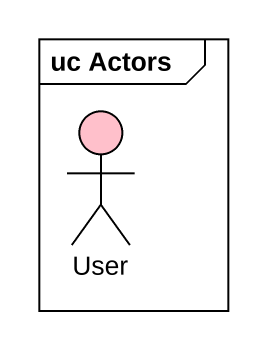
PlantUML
@startuml
mainframe uc Actors
actor User #FFC0CB
@enduml
